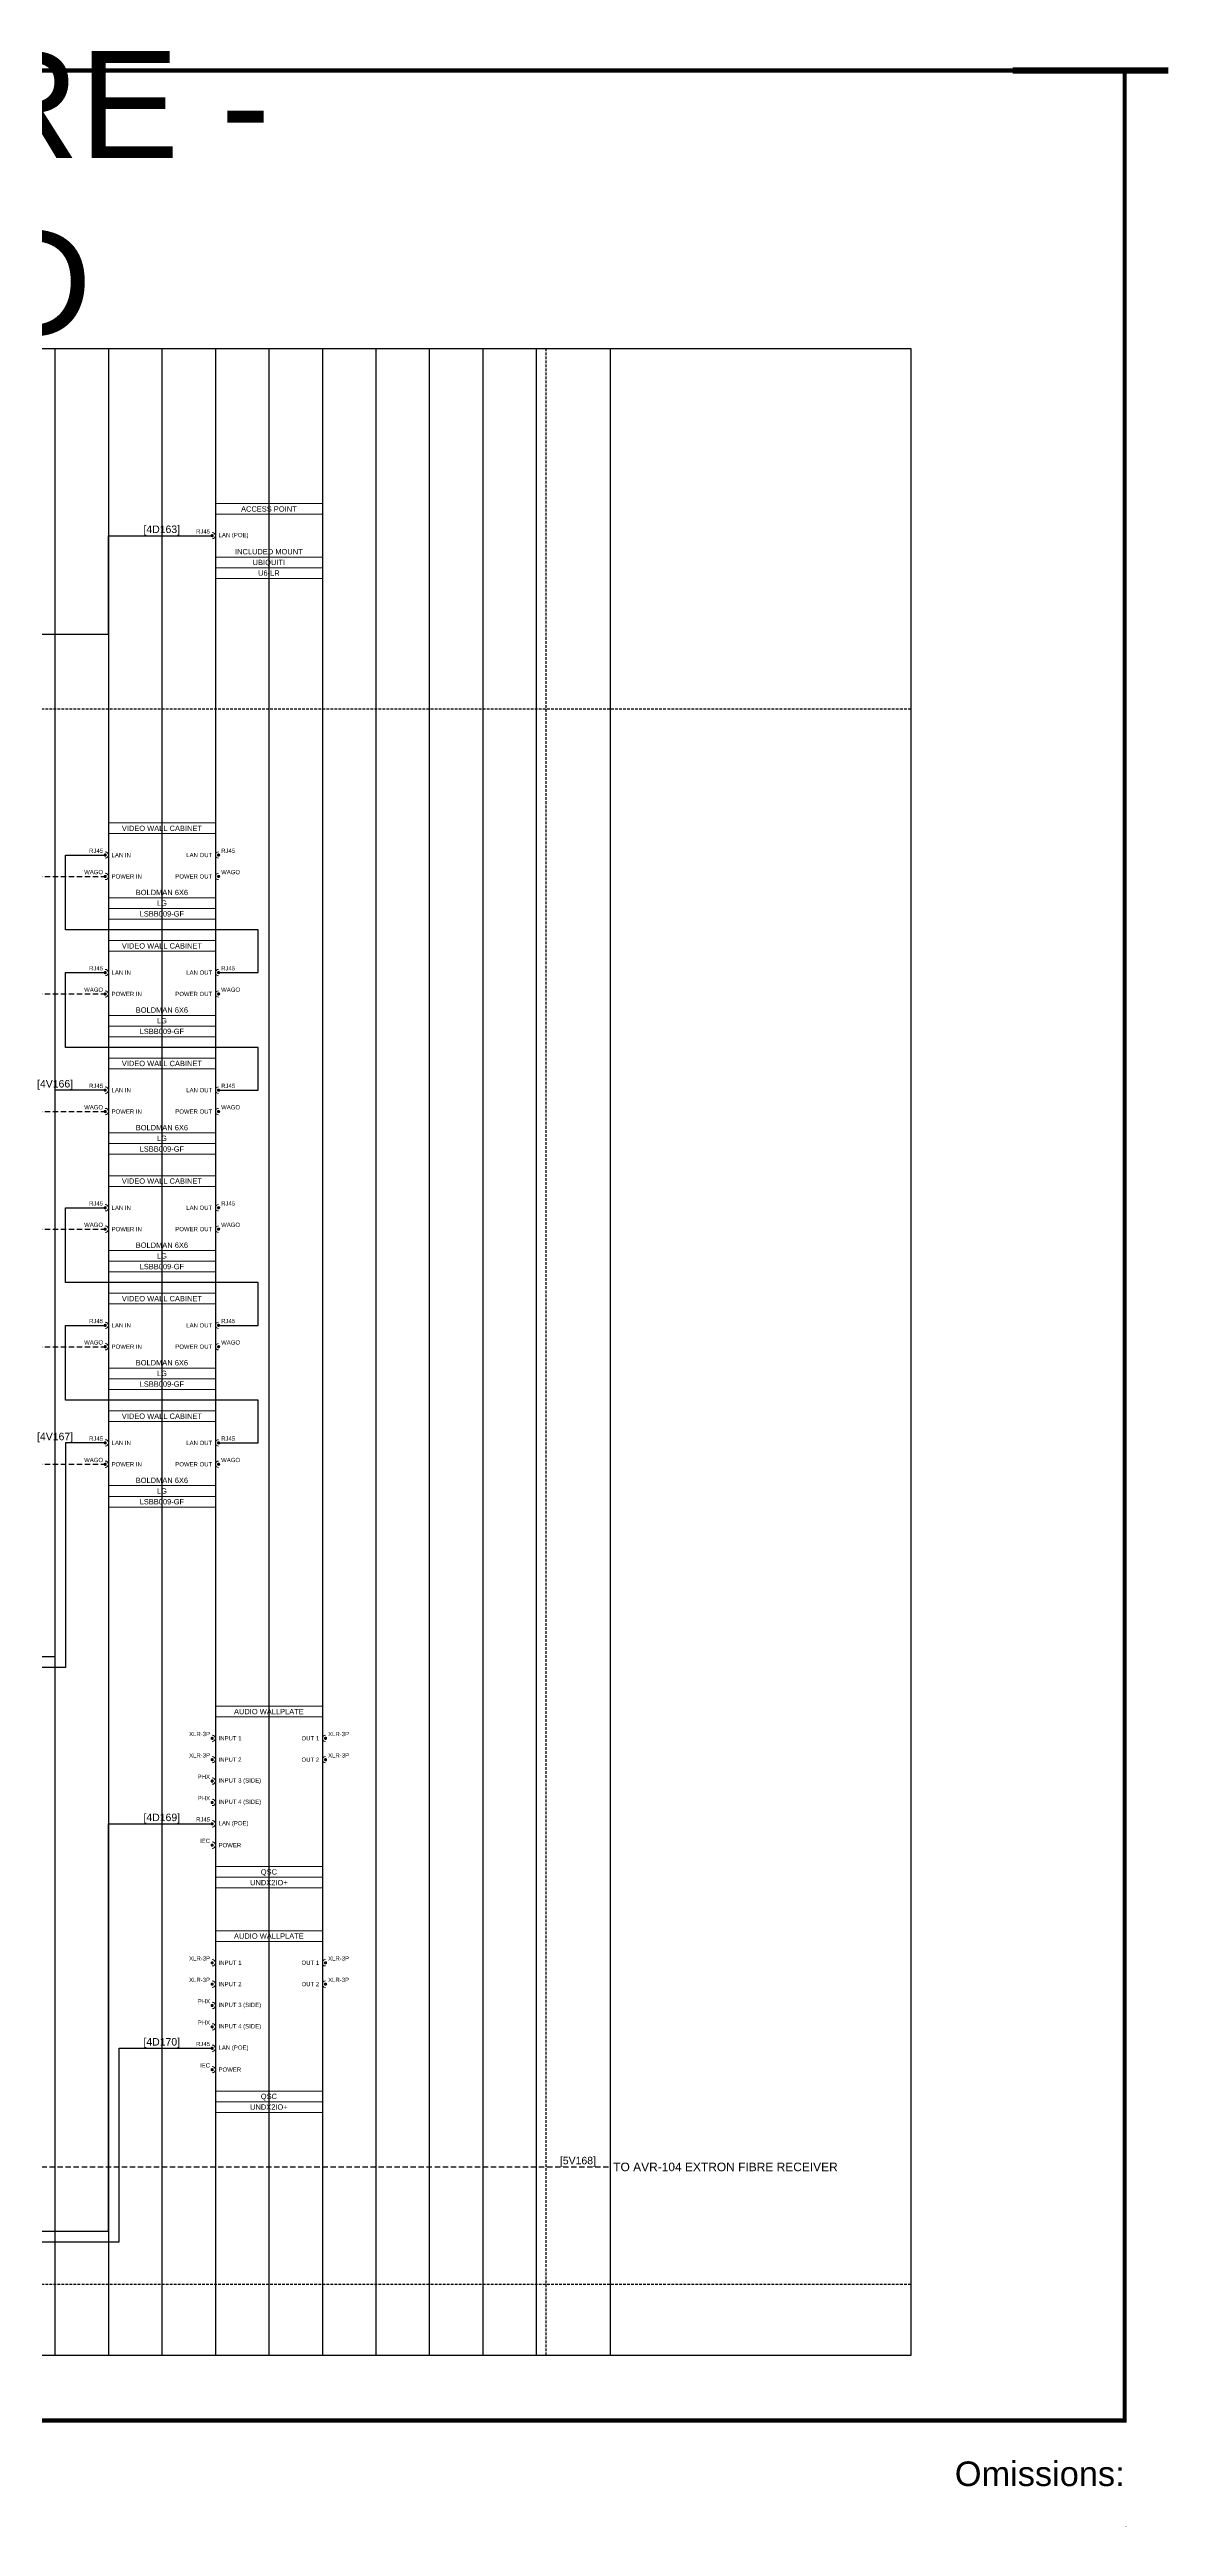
# Model space of a CAD drawing. Header units: millimetres. Extents: x -71336 to -35435, y -26189 to 22712.
# Drawn here: x -37095 to -36570, y -5992 to -4833 of the extents above; entities that cross this region are included whole.
import ezdxf
from ezdxf.enums import TextEntityAlignment as Align
from ezdxf.lldxf.tags import DXFTag

# ---------------------------------------------------------------- set-up
doc = ezdxf.new("R2018")
doc.units = ezdxf.units.MM
doc.linetypes.add('DASHED', pattern=[0.75, 0.5, -0.25])
doc.linetypes.add('DASHED2', pattern=[0.375, 0.25, -0.125])
for name, color, linetype in [('SC - 3 Core Flex', 7, 'DASHED'), ('SC - Cat - Green - Data', 84, 'Continuous'), ('SC - Cat - Green - Data - DANTE', 84, 'DANTE'), ('SC - Cat - Red - AV', 1, 'Continuous'), ('SC - Fibre', 170, 'DASHED'), ('SC - Text', 7, 'Continuous')]:
    doc.layers.add(name, color=color, linetype=linetype)
doc.layers.add('SC - Equipment', color=7, linetype='Continuous', lineweight=13)
for name, color, linetype, plot in [('SC - Guides', 211, 'Continuous', False), ('SC - Titlesheet - Model', 250, 'Continuous', False), ('SC - Xlines', 252, 'Continuous', False)]:
    doc.layers.add(name, color=color, linetype=linetype, plot=plot)
doc.styles.add('ARIAL', font='arial.ttf')
doc.styles.get("Standard").update_dxf_attribs({"font": 'arial.ttf', "height": 35})
tags = doc.linetypes.add('DANTE', pattern='A,3.745209,-0.071128,["DANTE",ARIAL,S=0.5,R=0,X=0,Y=-0.25],-2.454793,3.728871', length=10.000001).pattern_tags.tags
tags[6] = DXFTag(74, 10)

# ---------------------------------------------------------------- blocks, each defined once
blk = doc.blocks.new('*U189')
at = {"layer": 'SC - Guides', "color": 5, "ltscale": 5, "const_width": 2}
blk.add_lwpolyline([(-415.5, 287), (-465.5, 287)], dxfattribs=at)
at = {"layer": 'SC - Titlesheet - Model', "color": 6, "ltscale": 5, "const_width": 1}
blk.add_lwpolyline([(-365.5, -287), (365.5, -287), (365.5, 287), (-365.5, 287)], close=True, dxfattribs=at)
at = {"ltscale": 5, "style": 'ARIAL'}
blk.add_text('Omissions:', height=6, dxfattribs=at).set_placement((365.5, -297), align=Align.TOP_RIGHT)
at = {"layer": 'SC - Titlesheet - Model', "color": 5, "lineweight": 30, "ltscale": 5, "flags": 104}
blk.add_attdef('ADDITIONS', text='', height=5, dxfattribs=at).set_placement((-365.5, -312), align=Align.TOP_LEFT)
blk.add_attdef('CHANGES', text='', height=5, dxfattribs=at).set_placement((0, -312), align=Align.TOP_CENTER)
blk.add_attdef('OMISSIONS', text='', height=5, dxfattribs=at).set_placement((365.5, -312), align=Align.TOP_RIGHT)
blk = doc.blocks.new('LG LSBB009-GF - SCHEMATIC')
at = {"layer": 'SC - Equipment'}
for p, q in [((-25, 0), (25, 0)), ((-25, -45), (-25, 0)), ((25, 0), (25, -45)), ((25, -5), (-25, -5)), ((25, -35), (-25, -35)), ((25, -35), (-25, -35)), ((25, -40), (-25, -40)), ((25, -40), (-25, -40)), ((25, -40), (-25, -40)), ((25, -45), (-25, -45))]:
    blk.add_line(p, q, dxfattribs=at)
at = {"layer": 'SC - Equipment', "const_width": 0.7}
for points in [[(-26.1, -15, 1), (-26.9, -15, 1)], [(26.1, -15, -1), (26.9, -15, -1)], [(-26.1, -25, 1), (-26.9, -25, 1)], [(26.1, -25, -1), (26.9, -25, -1)]]:
    blk.add_lwpolyline(points, format="xyb", close=True, dxfattribs=at)
at = {"layer": 'SC - Equipment'}
for centre, start, end in [((-26.5, -15), 270, 90), ((26.5, -15), 90, 270), ((-26.5, -25), 270, 90), ((26.5, -25), 90, 270)]:
    blk.add_arc(centre, 1.5, start, end, dxfattribs=at)
at = {"ltscale": 5}
for tag, p in [('DESCRIPTION', (0, -2.5)), ('BRACKET', (0, -32.5)), ('MODEL', (0, -42.5)), ('MAKE', (0, -37.5))]:
    blk.add_attdef(tag, text='', height=2.5, dxfattribs=at).set_placement(p, align=Align.MIDDLE_CENTER)
at = {"ltscale": 5, "flags": 1}
for tag, p in [('ROOM_TYPE', (45, -5)), ('LOCATION', (45, -10)), ('RACK_EQUIPMENT_(Y/N)', (45, -15)), ('IP_(Y/N)', (45, -30)), ('POE(WATT)', (45, -35)), ('AMP(@240V)', (45, -40)), ('WATT', (45, -45)), ('WEIGHT(KG)', (45, -55)), ('TRANSFORMER_TAPS', (45, -60)), ('BTU/H', (45, -50))]:
    blk.add_attdef(tag, p, '', height=2.5, dxfattribs=at)
at = {"layer": 'SC - Equipment', "ltscale": 5, "char_height": 2}
for s, insert, width, attachment_point in [('WAGO', (-27.5, -23), 5.774, 6), ('RJ45', (-27.5, -13), 5.774, 6), ('LAN IN', (-23.5, -15), 23.5, 4), ('LAN OUT', (23.5, -15), 23.5, 6), ('WAGO', (27.7, -23), 3.746, 4), ('RJ45', (27.7, -13), 3.746, 4), ('POWER IN', (-23.5, -25), 23.5, 4), ('POWER OUT', (23.5, -25), 23.5, 6)]:
    blk.add_mtext(s, dxfattribs=dict(at, insert=insert, width=width, attachment_point=attachment_point))
blk = doc.blocks.new('UBIQUITI U6-LR - SCHEMATIC')
at = {"layer": 'SC - Equipment'}
for p, q in [((-25, 0), (25, 0)), ((-25, -35), (-25, 0)), ((25, 0), (25, -35)), ((25, -5), (-25, -5)), ((25, -25), (-25, -25)), ((25, -25), (-25, -25)), ((25, -30), (-25, -30)), ((25, -30), (-25, -30)), ((25, -30), (-25, -30)), ((25, -35), (-25, -35))]:
    blk.add_line(p, q, dxfattribs=at)
at = {"layer": 'SC - Equipment', "const_width": 0.7}
blk.add_lwpolyline([(-26.1, -15, 1), (-26.9, -15, 1)], format="xyb", close=True, dxfattribs=at)
at = {"layer": 'SC - Equipment'}
blk.add_arc((-26.5, -15), 1.5, 270, 90, dxfattribs=at)
at = {"ltscale": 5}
for tag, p in [('DESCRIPTION', (0, -2.5)), ('BRACKET', (0, -22.5)), ('MODEL', (0, -32.5)), ('MAKE', (0, -27.5))]:
    blk.add_attdef(tag, text='', height=2.5, dxfattribs=at).set_placement(p, align=Align.MIDDLE_CENTER)
at = {"ltscale": 5, "flags": 1}
for tag, p in [('ROOM_TYPE', (45, -5)), ('LOCATION', (45, -10)), ('RACK_EQUIPMENT_(Y/N)', (45, -15)), ('IP_(Y/N)', (45, -30)), ('POE(WATT)', (45, -35)), ('AMP(@240V)', (45, -40)), ('WATT', (45, -45)), ('WEIGHT(KG)', (45, -55)), ('TRANSFORMER_TAPS', (45, -60)), ('BTU/H', (45, -50))]:
    blk.add_attdef(tag, p, '', height=2.5, dxfattribs=at)
at = {"layer": 'SC - Equipment', "ltscale": 5, "char_height": 2}
for s, insert, width, attachment_point in [('RJ45', (-27.5, -13), 5.774, 6), ('LAN (POE)', (-23.5, -15), 23.5, 4)]:
    blk.add_mtext(s, dxfattribs=dict(at, insert=insert, width=width, attachment_point=attachment_point))
blk = doc.blocks.new('QSC UNDIO+ - SCHEMATIC')
at = {"layer": 'SC - Equipment'}
for p, q in [((-25, 0), (25, 0)), ((-25, -85), (-25, 0)), ((25, 0), (25, -85)), ((25, -5), (-25, -5)), ((25, -75), (-25, -75)), ((25, -75), (-25, -75)), ((25, -80), (-25, -80)), ((25, -80), (-25, -80)), ((25, -80), (-25, -80)), ((25, -85), (-25, -85))]:
    blk.add_line(p, q, dxfattribs=at)
at = {"layer": 'SC - Equipment', "const_width": 0.7}
for points in [[(-26.1, -15, 1), (-26.9, -15, 1)], [(26.1, -15, -1), (26.9, -15, -1)], [(-26.1, -25, 1), (-26.9, -25, 1)], [(-26.1, -35, 1), (-26.9, -35, 1)], [(26.1, -25, -1), (26.9, -25, -1)], [(-26.1, -45, 1), (-26.9, -45, 1)], [(-26.1, -55, 1), (-26.9, -55, 1)], [(-26.1, -65, 1), (-26.9, -65, 1)]]:
    blk.add_lwpolyline(points, format="xyb", close=True, dxfattribs=at)
at = {"layer": 'SC - Equipment'}
for centre, start, end in [((-26.5, -15), 270, 90), ((26.5, -15), 90, 270), ((-26.5, -25), 270, 90), ((-26.5, -35), 270, 90), ((26.5, -25), 90, 270), ((-26.5, -45), 270, 90), ((-26.5, -55), 270, 90), ((-26.5, -65), 270, 90)]:
    blk.add_arc(centre, 1.5, start, end, dxfattribs=at)
at = {"ltscale": 5}
for tag, p in [('DESCRIPTION', (0, -2.5)), ('MAKE', (0, -77.5)), ('MODEL', (0, -82.5))]:
    blk.add_attdef(tag, text='', height=2.5, dxfattribs=at).set_placement(p, align=Align.MIDDLE_CENTER)
at = {"ltscale": 5, "flags": 1}
for tag, p in [('ROOM_TYPE', (45, -5)), ('LOCATION', (45, -10)), ('RACK_EQUIPMENT_(Y/N)', (45, -15)), ('IP_(Y/N)', (45, -30)), ('POE(WATT)', (45, -35)), ('AMP(@240V)', (45, -40)), ('WATT', (45, -45)), ('WEIGHT(KG)', (45, -55)), ('TRANSFORMER_TAPS', (45, -60)), ('BTU/H', (45, -50))]:
    blk.add_attdef(tag, p, '', height=2.5, dxfattribs=at)
blk.add_attdef('BRACKET', text='', height=2.5, dxfattribs=at).set_placement((0, -72.5), align=Align.MIDDLE_CENTER)
at = {"layer": 'SC - Equipment', "ltscale": 5, "char_height": 2}
for s, insert, width, attachment_point in [('XLR-3P', (-27.5, -13), 5.774, 6), ('XLR-3P', (-27.5, -23), 5.774, 6), ('INPUT 1', (-23.5, -15), 23.5, 4), ('OUT 1', (23.5, -15), 23.5, 6), ('XLR-3P', (27.7, -13), 7.175, 4), ('XLR-3P', (27.7, -23), 7.175, 4), ('PHX', (-27.5, -33), 5.774, 6), ('INPUT 2', (-23.5, -25), 23.5, 4), ('INPUT 3 (SIDE)', (-23.5, -35), 23.5, 4), ('OUT 2', (23.5, -25), 23.5, 6), ('PHX', (-27.5, -43), 5.774, 6), ('INPUT 4 (SIDE)', (-23.5, -45), 23.5, 4), ('RJ45', (-27.5, -53), 5.774, 6), ('LAN (POE)', (-23.5, -55), 23.5, 4), ('IEC', (-27.5, -63), 5.774, 6), ('POWER', (-23.5, -65), 23.5, 4)]:
    blk.add_mtext(s, dxfattribs=dict(at, insert=insert, width=width, attachment_point=attachment_point))

msp = doc.modelspace()

# ---------------------------------------------------------------- linework, layer by layer
at = {"color": 30, "linetype": 'DASHED2', "ltscale": 5}
msp.add_line((-36862.602, -4973.256), (-36862.598, -5912.152), dxfattribs=at)
at = {"color": 31, "linetype": 'DASHED2', "ltscale": 5}
for p, q in [((-36692.06, -5141.999), (-37742.06, -5141.998)), ((-36692.06, -5878.968), (-37742.061, -5878.968))]:
    msp.add_line(p, q, dxfattribs=at)
at = {"layer": 'SC - 3 Core Flex', "ltscale": 5}
for points in [[(-37115.56, -5220.255), (-37068.56, -5220.255)], [(-37115.56, -5275.255), (-37068.56, -5275.255)], [(-37115.56, -5330.255), (-37068.56, -5330.255)], [(-37115.56, -5385.255), (-37068.56, -5385.255)], [(-37115.56, -5440.255), (-37068.56, -5440.255)], [(-37115.56, -5495.255), (-37068.56, -5495.255)]]:
    msp.add_lwpolyline(points, dxfattribs=at)
at = {"layer": 'SC - Cat - Green - Data', "ltscale": 5}
msp.add_lwpolyline([(-37772.06, -5106.998), (-37067.06, -5106.998), (-37067.06, -5060.859), (-37018.56, -5060.859)], dxfattribs=at)
at = {"layer": 'SC - Cat - Green - Data - DANTE', "ltscale": 5}
for points in [[(-37772.06, -5853.942), (-37067.06, -5853.942), (-37067.06, -5663.441), (-37018.56, -5663.441)], [(-37772.06, -5858.942), (-37062.06, -5858.942), (-37062.06, -5768.429), (-37018.569, -5768.429)]]:
    msp.add_lwpolyline(points, dxfattribs=at)
at = {"layer": 'SC - Cat - Red - AV', "ltscale": 5}
for points in [[(-37015.56, -5265.255), (-36997.06, -5265.255), (-36997.06, -5245.255), (-37087.06, -5245.255), (-37087.06, -5210.255), (-37068.56, -5210.255)], [(-37015.56, -5320.255), (-36997.06, -5320.255), (-36997.06, -5300.255), (-37087.06, -5300.255), (-37087.06, -5265.255), (-37068.56, -5265.255)], [(-37068.56, -5320.255), (-37092.06, -5320.255), (-37092.06, -5585.255), (-37692.06, -5585.255)], [(-37015.56, -5430.255), (-36997.06, -5430.255), (-36997.06, -5410.255), (-37087.06, -5410.255), (-37087.06, -5375.255), (-37068.56, -5375.255)], [(-37015.56, -5485.255), (-36997.06, -5485.255), (-36997.06, -5465.255), (-37087.06, -5465.255), (-37087.06, -5430.255), (-37068.56, -5430.255)], [(-37068.56, -5485.255), (-37087.06, -5485.255), (-37087.06, -5590.255), (-37692.06, -5590.255)]]:
    msp.add_lwpolyline(points, dxfattribs=at)
at = {"layer": 'SC - Fibre', "ltscale": 5}
msp.add_lwpolyline([(-37365.56, -5793.968), (-37267.06, -5793.968), (-37267.06, -5823.968), (-36832.601, -5823.968)], dxfattribs=at)
at = {"layer": 'SC - Xlines', "ltscale": 5, "transparency": 33554687}
msp.add_lwpolyline([(-37892.06, -4973.25), (-36692.06, -4973.256), (-36692.06, -5912.153), (-37892.06, -5912.146)], close=True, dxfattribs=at)
at = {"layer": 'SC - Xlines', "ltscale": 5}
for points in [[(-37092.06, -4973.253), (-37092.06, -5912.151)], [(-37042.06, -4973.253), (-37042.06, -5912.151)], [(-36992.06, -4973.253), (-36992.06, -5912.151)], [(-36942.06, -4973.253), (-36942.06, -5912.151)], [(-36892.06, -4973.253), (-36892.06, -5912.151)], [(-36832.601, -4973.256), (-36832.606, -5912.152)]]:
    msp.add_lwpolyline(points, dxfattribs=at)
at = {"layer": 'SC - Xlines', "color": 250, "ltscale": 5}
for points in [[(-37067.06, -4973.255), (-37067.06, -5912.151)], [(-37017.06, -4973.255), (-37017.06, -5912.151)], [(-36967.06, -4973.255), (-36967.06, -5912.151)], [(-36917.06, -4973.255), (-36917.06, -5912.151)], [(-36867.06, -4973.255), (-36867.06, -5912.151)]]:
    msp.add_lwpolyline(points, dxfattribs=at)

# ---------------------------------------------------------------- block references
ref = msp.add_blockref('*U189', (-37292.06, -5392.917), dxfattribs=dict(xscale=1.915184678522737, yscale=1.915184678522737, zscale=1.915184678522737))
lines = msp.add_mtext('-', dxfattribs={"layer": 'SC - Titlesheet - Model', "color": 5, "ltscale": 5, "insert": (-36592.06, -5990.454), "char_height": 2.5, "attachment_point": 1})
ref.add_attrib('OMISSIONS', '', (-36592.06, -5990.454), dxfattribs={"flags": 104}).embed_mtext(lines)
at = {"xscale": 1.453726663415115, "yscale": 1.453726663415115, "zscale": 1.453726663415115}
msp.add_blockref('*U189', (-35967.622, -5260.478), dxfattribs=at)
at = {"ltscale": 5}
for name, p, values in [('UBIQUITI U6-LR - SCHEMATIC', (-36992.06, -5045.859), {'DESCRIPTION': 'ACCESS POINT', 'MAKE': 'UBIQUITI', 'MODEL': 'U6-LR', 'BRACKET': 'INCLUDED MOUNT'}), ('LG LSBB009-GF - SCHEMATIC', (-37042.06, -5195.255), {'DESCRIPTION': 'VIDEO WALL CABINET', 'MAKE': 'LG', 'MODEL': 'LSBB009-GF', 'BRACKET': 'BOLDMAN 6X6'}), ('LG LSBB009-GF - SCHEMATIC', (-37042.06, -5250.255), {'DESCRIPTION': 'VIDEO WALL CABINET', 'MAKE': 'LG', 'MODEL': 'LSBB009-GF', 'BRACKET': 'BOLDMAN 6X6'}), ('LG LSBB009-GF - SCHEMATIC', (-37042.06, -5305.255), {'DESCRIPTION': 'VIDEO WALL CABINET', 'MAKE': 'LG', 'MODEL': 'LSBB009-GF', 'BRACKET': 'BOLDMAN 6X6'}), ('LG LSBB009-GF - SCHEMATIC', (-37042.06, -5360.255), {'DESCRIPTION': 'VIDEO WALL CABINET', 'MAKE': 'LG', 'MODEL': 'LSBB009-GF', 'BRACKET': 'BOLDMAN 6X6'}), ('LG LSBB009-GF - SCHEMATIC', (-37042.06, -5415.255), {'DESCRIPTION': 'VIDEO WALL CABINET', 'MAKE': 'LG', 'MODEL': 'LSBB009-GF', 'BRACKET': 'BOLDMAN 6X6'}), ('LG LSBB009-GF - SCHEMATIC', (-37042.06, -5470.255), {'DESCRIPTION': 'VIDEO WALL CABINET', 'MAKE': 'LG', 'MODEL': 'LSBB009-GF', 'BRACKET': 'BOLDMAN 6X6'}), ('QSC UNDIO+ - SCHEMATIC', (-36992.06, -5608.441), {'DESCRIPTION': 'AUDIO WALLPLATE', 'MAKE': 'QSC', 'MODEL': 'UNDX2IO+'}), ('QSC UNDIO+ - SCHEMATIC', (-36992.06, -5713.441), {'DESCRIPTION': 'AUDIO WALLPLATE', 'MAKE': 'QSC', 'MODEL': 'UNDX2IO+'})]:
    msp.add_blockref(name, p, dxfattribs=at).add_auto_attribs(values)

# ---------------------------------------------------------------- texts
at = {"layer": 'SC - Text', "insert": (-37292.06, -4968.253), "char_height": 50, "attachment_point": 8, "style": 'ARIAL'}
msp.add_mtext('HR OWEN CORE - \\PPRE-OWNED', dxfattribs=at)
at = {"layer": 'SC - Text'}
for s, insert, char_height, width, attachment_point in [('[4D163]', (-37033.56, -5060.659), 3.5, 14.6761, 9), ('[4V166]', (-37083.561, -5320.055), 3.5, 14.6761, 9), ('[4V167]', (-37083.561, -5485.055), 3.5, 14.6761, 9), ('[4D169]', (-37033.559, -5663.241), 3.5, 14.6761, 9), ('[4D170]', (-37033.568, -5768.229), 3.5, 14.6761, 9), ('[5V168]', (-36847.598, -5823.768), 3.5, 15.57197, 8), ('TO AVR-104 EXTRON FIBRE RECEIVER', (-36831.101, -5823.968), 4, 110.87203, 4)]:
    msp.add_mtext(s, dxfattribs=dict(at, insert=insert, char_height=char_height, width=width, attachment_point=attachment_point))

doc.saveas('drawing.dxf')
